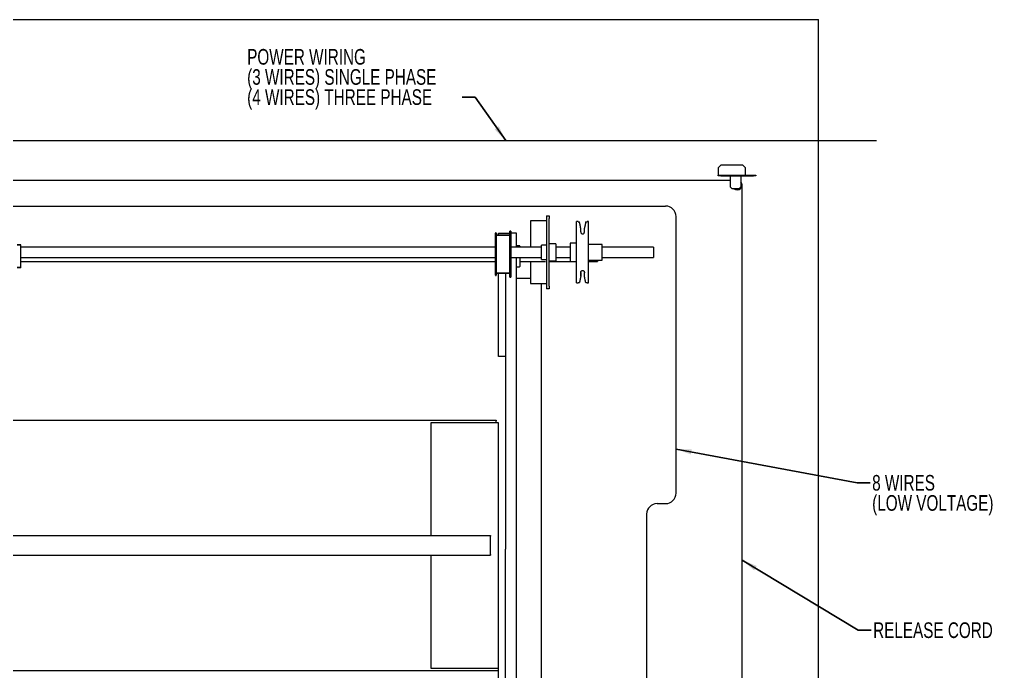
# Model space of a CAD drawing. Header units: inches. Extents: x 0.8 to 28.5, y 2.9 to 20.2.
# Drawn here: x 17.82 to 27.17, y 13.89 to 20.15 of the extents above; entities that cross this region are included whole.
import ezdxf

# ---------------------------------------------------------------- set-up
doc = ezdxf.new("R2010")
doc.units = ezdxf.units.IN
doc.header["$MEASUREMENT"] = 0
doc.layers.add('DIM', color=1, linetype='Continuous')
doc.layers.add('SLD-0', color=1, linetype='Continuous', lineweight=15)
doc.styles.add('SLDTEXTSTYLE0', font='ARIAL.TTF', dxfattribs={"width": 0.7})
doc.styles.get("Standard").update_dxf_attribs({"font": 'ARIAL.TTF'})
doc.dimstyles.new('SLDDIMSTYLE0', dxfattribs={"dimtxt": 0.15, "dimasz": 0.15, "dimexe": 0, "dimexo": 0.0625, "dimgap": 0.0375, "dimtad": 0, "dimtih": 1, "dimtoh": 1, "dimdec": 0, "dimrnd": 1e-09, "dimzin": 0, "dimdsep": 46, "dimtxsty": 'Standard', "dimsah": 1, "dimcen": 0.09, "dimadec": 0, "dimazin": 0, "dimtfac": 1, "dimtdec": 0, "dimtofl": 0, "dimtmove": 0, "dimatfit": 3, "dimfxl": 0, "dimtolj": 1, "dimtzin": 0, "dimarcsym": 0})

# ---------------------------------------------------------------- blocks, each defined once
blk = doc.blocks.new('SW_NOTE_1')
at = {"layer": 'DIM', "color": 0, "char_height": 0.15, "attachment_point": 1, "style": 'SLDTEXTSTYLE0'}
for s, insert in [('POWER WIRING', (-2.0659, 0.4619)), ('(3 WIRES) SINGLE PHASE', (-2.0659, 0.2686)), ('(4 WIRES) THREE PHASE', (-2.0659, 0.0753))]:
    blk.add_mtext(s, dxfattribs=dict(at, insert=insert))
blk = doc.blocks.new('SW_NOTE_2')
at = {"layer": 'DIM', "color": 0, "char_height": 0.15, "attachment_point": 1, "style": 'SLDTEXTSTYLE0'}
for s, insert in [('8 WIRES', (0.0198, 0.0751)), ('(LOW VOLTAGE)', (0.0198, -0.1182))]:
    blk.add_mtext(s, dxfattribs=dict(at, insert=insert))

msp = doc.modelspace()

# ---------------------------------------------------------------- linework, layer by layer
at = {"color": 7, "linetype": 'Continuous', "lineweight": 15}
for p, q in [((12.7622, 20.1487), (25.4994, 20.1487)), ((25.4994, 4.2634), (25.4994, 20.1487)), ((24.5624, 18.7487), (24.5374, 18.7237)), ((24.5374, 18.7237), (24.5374, 18.6609)), ((24.7744, 18.7487), (24.5624, 18.7487)), ((24.7994, 18.7237), (24.7744, 18.7487)), ((24.7994, 18.6609), (24.7994, 18.7237)), ((24.5374, 18.6609), (24.5374, 18.6549)), ((24.5374, 18.6487), (24.5374, 18.6549)), ((24.5374, 18.6549), (24.5624, 18.6549)), ((24.5624, 18.6487), (24.5374, 18.6487)), ((24.5624, 18.6549), (24.8744, 18.6549)), ((24.5624, 18.6487), (24.8744, 18.6487)), ((24.6554, 18.6367), (24.6554, 18.6487)), ((24.6554, 18.5387), (24.6554, 18.6367)), ((24.7554, 18.6487), (24.7554, 18.6367)), ((24.7554, 18.6367), (24.7554, 18.5387)), ((24.7994, 18.6549), (24.7994, 18.6609)), ((24.8744, 18.6549), (24.8994, 18.6549)), ((24.8994, 18.6487), (24.8744, 18.6487)), ((24.8994, 18.6549), (24.8994, 18.6487)), ((24.6554, 18.5387), (24.6704, 18.5237)), ((24.7404, 18.5237), (24.6704, 18.5237)), ((24.7404, 18.5237), (24.7554, 18.5387)), ((22.8869, 18.2644), (22.8869, 17.5644)), ((22.8869, 18.2644), (22.9143, 18.2644)), ((22.9143, 18.2644), (22.9143, 18.2394)), ((22.9143, 17.5894), (22.9143, 18.2394)), ((22.7331, 18.2144), (22.7331, 17.9641)), ((22.8869, 18.2144), (22.7331, 18.2144)), ((23.1766, 17.6199), (23.1766, 18.2089)), ((23.1916, 18.2052), (23.2041, 18.2052)), ((23.2166, 18.1366), (23.2166, 18.1464)), ((23.2166, 18.1093), (23.2166, 18.1366)), ((23.2514, 18.1093), (23.2516, 18.1366)), ((23.2516, 18.1366), (23.2516, 18.1464)), ((23.2641, 18.2052), (23.2766, 18.2052)), ((23.2916, 17.6199), (23.2916, 18.2089)), ((22.4274, 18.0786), (22.4274, 18.0961)), ((22.4274, 18.0961), (22.5356, 18.0961)), ((22.5994, 18.0961), (22.5436, 18.0961)), ((22.5994, 17.9641), (22.5994, 18.0961)), ((17.8379, 17.766), (17.8379, 17.9858)), ((22.8393, 17.8459), (22.8393, 17.9829)), ((22.9768, 17.9956), (22.9768, 17.8331)), ((23.1146, 18.0029), (23.1146, 17.8259)), ((23.4204, 17.8394), (23.4204, 17.9894)), ((23.9143, 17.9641), (23.9143, 17.8646)), ((22.5994, 4.2634), (22.5994, 17.8646)), ((22.7331, 17.8261), (22.7331, 17.6144)), ((23.3775, 17.8394), (23.3775, 17.8261)), ((22.4274, 16.9134), (22.4274, 17.7139)), ((22.4937, 17.7139), (22.4937, 16.9881)), ((23.2514, 17.7195), (23.2514, 17.7179)), ((23.2516, 17.6954), (23.2514, 17.7179)), ((23.2516, 17.6843), (23.2516, 17.6954)), ((23.2516, 17.6824), (23.2516, 17.6843)), ((22.6093, 17.6634), (22.5994, 17.6634)), ((22.6192, 17.6634), (22.6093, 17.6634)), ((22.7331, 17.6634), (22.6192, 17.6634)), ((22.7331, 17.6144), (22.8869, 17.6144)), ((22.8374, 17.6144), (22.8374, 4.2634)), ((22.9143, 17.5894), (22.9143, 17.5644)), ((23.1916, 17.6236), (23.2041, 17.6236)), ((23.1916, 17.6236), (23.1916, 17.6199)), ((23.2641, 17.6236), (23.2766, 17.6236)), ((23.2766, 17.6236), (23.2766, 17.6199)), ((22.9143, 17.5644), (22.8869, 17.5644)), ((22.4937, 16.9881), (22.4937, 15.463)), ((22.4937, 16.9134), (22.4274, 16.9134)), ((12.8994, 16.301), (22.4051, 16.301)), ((21.7751, 16.2785), (21.7751, 15.1947)), ((21.7915, 16.2785), (21.7751, 16.2785)), ((21.7941, 16.2785), (21.7915, 16.2785)), ((22.4091, 16.2785), (21.7941, 16.2785)), ((22.4051, 16.301), (22.4051, 16.2958)), ((22.4051, 16.2785), (22.4051, 16.2958)), ((22.4251, 16.2785), (22.4091, 16.2785)), ((22.4937, 15.463), (22.4937, 15.0631)), ((3.0494, 15.1947), (22.3494, 15.1947)), ((22.3494, 15.1947), (22.3494, 15.1894)), ((22.3494, 15.1885), (22.3494, 15.1894)), ((22.3494, 15.1827), (22.3494, 15.1885)), ((22.3494, 15.1437), (22.3494, 15.1827)), ((22.3494, 15.1377), (22.3494, 15.1437)), ((22.3494, 15.1262), (22.3494, 15.1377)), ((22.3494, 15.0757), (22.3494, 15.1262)), ((22.3494, 15.0642), (22.3494, 15.0757)), ((22.3494, 15.0582), (22.3494, 15.0642)), ((22.3494, 15.0193), (22.3494, 15.0582)), ((22.4937, 4.264), (22.4937, 15.0631)), ((3.0494, 15.0072), (22.3494, 15.0072)), ((21.7751, 15.0072), (21.7751, 13.9235)), ((22.3494, 15.0135), (22.3494, 15.0193)), ((22.3494, 15.0126), (22.3494, 15.0135)), ((22.3494, 15.0126), (22.3494, 15.0072)), ((2.9851, 13.901), (22.4251, 13.901)), ((2.9851, 13.901), (22.4251, 13.901)), ((21.7751, 13.9235), (22.4251, 13.9235))]:
    msp.add_line(p, q, dxfattribs=at)
for p, q in [((23.1916, 18.2089), (23.1916, 18.2052)), ((23.2766, 18.2089), (23.2766, 18.2052)), ((22.3962, 17.6936), (22.3962, 18.0976)), ((22.4042, 17.6936), (22.4042, 18.0976)), ((22.4043, 18.0784), (22.5356, 18.0784)), ((22.5356, 18.1163), (22.5356, 17.6749)), ((22.5436, 18.1163), (22.5436, 17.6749)), ((17.8029, 17.9866), (17.8379, 17.9866)), ((17.8029, 17.7669), (17.8379, 17.7669)), ((22.4041, 17.7139), (22.5356, 17.7139)), ((23.2166, 17.6843), (23.2166, 17.7195))]:
    msp.add_line(p, q)
for centre, radius, start, end in [((24.7184, 18.5607), 0.048, 230.42878, 39.57122), ((22.3993, 18.0976), 0.0031, 90, 180), ((22.4011, 18.0976), 0.0031, 0, 90), ((22.6281, 17.9729), 0.003, 0, 90), ((22.6281, 17.7788), 0.003, 270, 0), ((22.3993, 17.6936), 0.0031, 180, 270), ((22.4011, 17.6936), 0.0031, 270, 0), ((23.2341, 17.7156), 0.0175, 0, 7.38705)]:
    msp.add_arc(centre, radius, start, end, dxfattribs=at)
for points in [[(23.1916, 18.2089), (23.1766, 18.2089)], [(23.2162, 18.1464), (23.2041, 18.2052)], [(23.2641, 18.2052), (23.252, 18.1464)], [(23.2916, 18.2089), (23.2766, 18.2089)], [(22.4011, 18.1007), (22.3993, 18.1007)], [(22.5436, 18.1163), (22.5356, 18.1163)], [(22.3962, 17.9641), (17.8379, 17.9641)], [(22.8393, 17.9641), (22.5436, 17.9641)], [(22.6281, 17.9759), (22.5994, 17.9759)], [(22.8869, 17.9829), (22.8393, 17.9829)], [(22.9768, 17.9956), (22.9143, 17.9956)], [(23.1146, 17.9641), (22.9768, 17.9641)], [(23.1766, 18.0029), (23.1146, 18.0029)], [(23.4204, 17.9894), (23.2916, 17.9894)], [(23.9143, 17.9641), (23.4204, 17.9641)], [(17.8379, 17.8646), (22.3962, 17.8646)], [(22.5436, 17.8646), (22.8393, 17.8646)], [(22.9768, 17.8646), (23.1146, 17.8646)], [(23.4204, 17.8646), (23.9143, 17.8646)], [(17.8379, 17.8261), (22.3922, 17.8261)], [(22.5994, 17.7758), (22.6281, 17.7758)], [(22.6311, 17.8261), (22.8769, 17.8261)], [(22.8393, 17.8459), (22.8869, 17.8459)], [(22.9143, 17.8331), (22.9768, 17.8331)], [(22.9143, 17.8261), (23.1146, 17.8261)], [(23.1146, 17.8259), (23.1766, 17.8259)], [(23.2916, 17.8394), (23.4204, 17.8394)], [(23.2916, 17.8261), (23.3775, 17.8261)], [(22.3993, 17.6905), (22.4011, 17.6905)], [(22.5356, 17.6749), (22.5436, 17.6749)], [(23.2166, 17.6843), (23.2041, 17.6236)], [(23.2641, 17.6236), (23.2516, 17.6843)], [(23.2516, 17.6824), (23.252, 17.6824)], [(23.1766, 17.6199), (23.1916, 17.6199)], [(23.2766, 17.6199), (23.2916, 17.6199)], [(22.4251, 4.2634), (22.4251, 16.2785)]]:
    msp.add_open_spline(points, degree=1, dxfattribs=at)
for points, knots in [([(23.2167, 18.1093), (23.2167, 18.1088), (23.2168, 18.1077), (23.2174, 18.1034), (23.2194, 18.0983), (23.2229, 18.0938), (23.2276, 18.0908), (23.2327, 18.0895), (23.238, 18.0899), (23.2428, 18.092), (23.2466, 18.0954), (23.2492, 18.0994), (23.2507, 18.1036), (23.2513, 18.1073), (23.2514, 18.1089), (23.2514, 18.1093), (23.2514, 18.1093)], [0, 0, 0, 0, 0.092464, 0.196785, 0.273845, 0.351359, 0.41838, 0.482443, 0.54772, 0.6135, 0.678186, 0.742372, 0.811406, 0.892466, 0.988167, 1, 1, 1, 1]), ([(22.6311, 17.9729), (22.6311, 17.9728), (22.6311, 17.9728), (22.6311, 17.9708), (22.6311, 17.9684), (22.6311, 17.9646), (22.6311, 17.9641)], [0, 0, 0, 0, 0.200711, 0.4396, 0.926841, 1, 1, 1, 1]), ([(22.6311, 17.8646), (22.6311, 17.8624), (22.6311, 17.8535), (22.6311, 17.8385), (22.6311, 17.8238), (22.6311, 17.8133), (22.6311, 17.8039), (22.6311, 17.7942), (22.6311, 17.7857), (22.6311, 17.7804), (22.6311, 17.7786), (22.6311, 17.7789), (22.6311, 17.7789)], [0, 0, 0, 0, 0.047903, 0.18973, 0.331559, 0.401084, 0.470619, 0.603958, 0.729761, 0.855563, 0.988901, 1, 1, 1, 1]), ([(23.2167, 17.7195), (23.2167, 17.72), (23.2168, 17.7211), (23.2174, 17.7254), (23.2194, 17.7305), (23.2229, 17.735), (23.2276, 17.738), (23.2327, 17.7393), (23.238, 17.7389), (23.2428, 17.7368), (23.2466, 17.7334), (23.2492, 17.7294), (23.2507, 17.7252), (23.2513, 17.7215), (23.2514, 17.7199), (23.2514, 17.7195), (23.2514, 17.7195)], [0, 0, 0, 0, 0.092464, 0.196779, 0.273848, 0.351353, 0.418381, 0.482444, 0.547721, 0.613505, 0.678192, 0.742378, 0.811404, 0.892464, 0.988169, 1, 1, 1, 1])]:
    msp.add_open_spline(points, degree=3, knots=knots, dxfattribs=at)
at = {"layer": 'SLD-0'}
for p, q in [((13.1092, 18.9861), (25.0014, 18.9861)), ((25.0014, 18.9861), (26.0567, 18.9861)), ((13.7933, 18.6067), (24.6554, 18.6067)), ((24.7659, 11.3696), (24.7659, 18.5676)), ((13.3659, 18.358), (24.0313, 18.358)), ((24.1313, 15.6013), (24.1313, 18.258)), ((23.9494, 15.5013), (24.0313, 15.5013)), ((23.8494, 15.4013), (23.8494, 12.1846))]:
    msp.add_line(p, q, dxfattribs=at)
for centre, start, end in [((24.0313, 18.258), 0, 90), ((24.0313, 15.6013), 270, 0), ((23.9494, 15.4013), 90, 180)]:
    msp.add_arc(centre, 0.1, start, end, dxfattribs=at)

# ---------------------------------------------------------------- block references
at = {"layer": 'DIM'}
for name, p in [('SW_NOTE_1', (22.0776, 19.4033)), ('SW_NOTE_2', (25.9961, 15.7013))]:
    msp.add_blockref(name, p, dxfattribs=at)

# ---------------------------------------------------------------- texts
at = {"layer": 'DIM', "insert": (26.0254, 14.3616), "char_height": 0.15, "attachment_point": 1, "style": 'SLDTEXTSTYLE0'}
msp.add_mtext('RELEASE CORD', dxfattribs=at)

# ---------------------------------------------------------------- leaders
at = {"layer": 'DIM'}
for points in [[(22.4953, 18.9861), (22.2026, 19.4033), (22.0776, 19.4033)], [(24.1313, 16.0252), (25.8711, 15.7013), (25.9961, 15.7013)], [(24.7659, 14.9592), (25.8805, 14.2868), (26.0055, 14.2868)]]:
    msp.add_leader(points, dimstyle='SLDDIMSTYLE0', override={"dimscale": 1, "dimgap": 0.0375, "dimtad": 0, "dimclrd": 0}, dxfattribs=at)

doc.saveas('drawing.dxf')
